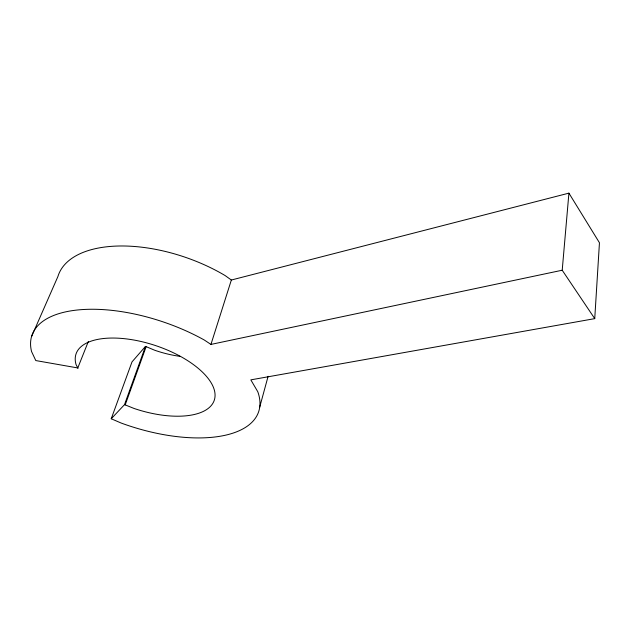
<?xml version="1.0" encoding="UTF-8"?>
<svg xmlns="http://www.w3.org/2000/svg" width="631" height="631" viewBox="0 0 631 631"><rect width="100%" height="100%" fill="white"/><g stroke="black" fill="none" stroke-linecap="round" stroke-linejoin="round"><path stroke-width="0.95" d="M179.89 356.334A70.009 35.675 19.1 0 1 154.666 350.229L145.493 346.38L132.005 361.894L111.23 418.771L121.286 423.093A119.582 54.676 18.6 0 0 257.771 391.701L250.822 379.862L594.741 318.631L599.45 242.761L568.917 193.141L231.348 280.022L225.101 275.55A114.818 58.667 19.1 0 0 57.902 276.544L31.558 336.583M594.741 318.631L562.213 270.226L568.917 193.141M259.672 407.24L268.112 376.297M88.356 341.458L77.779 367.944L35.786 360.561L31.55 351.514A119.582 54.676 18.6 0 1 82.353 309.576A119.582 54.676 18.6 0 1 204.318 340.03L210.943 344.423L231.348 280.022M111.23 418.771L124.528 404.621L145.493 346.38M125.198 404.889L146.14 346.648M210.943 344.423L562.213 270.226M124.528 404.621L134.103 408.478A72.904 33.23 18.5 0 0 214.958 397.12A72.904 33.23 18.5 0 0 141.589 341.616A72.904 33.23 18.5 0 0 76.051 364.56L77.984 368.338"/></g></svg>
